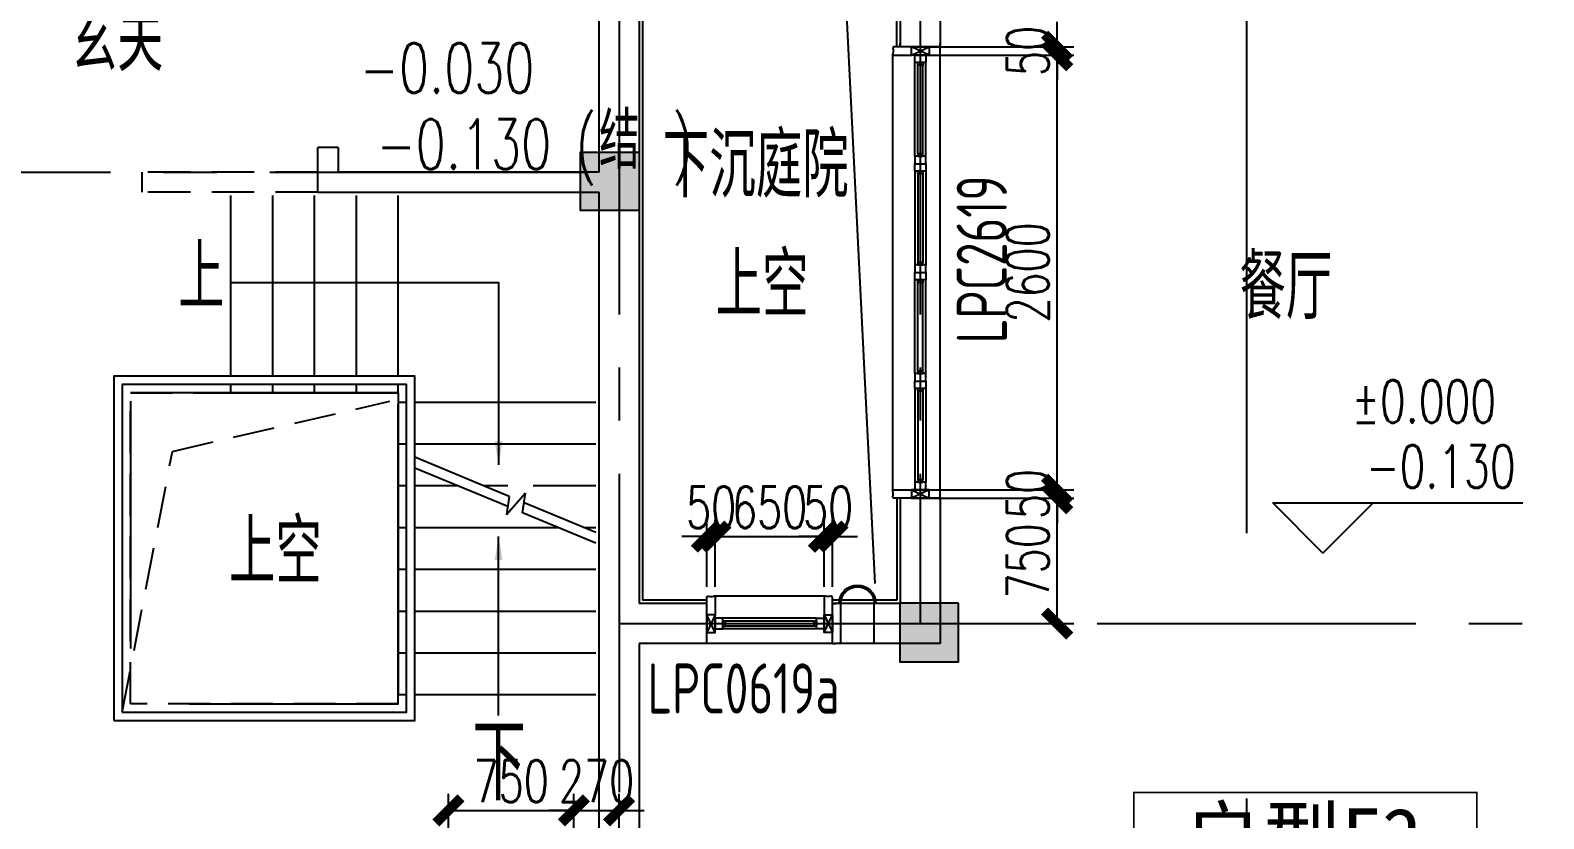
# Model space of a CAD drawing. Extents: x 296441 to 853063, y 459050 to 1117990.
# Drawn here: x 616579 to 625625, y 732645 to 737361 of the extents above; entities that cross this region are included whole.
import ezdxf
from ezdxf.enums import TextEntityAlignment as Align

# ---------------------------------------------------------------- set-up
doc = ezdxf.new("R2010")
doc.units = 0
doc.header["$LTSCALE"] = 1000
for name, pattern in [('14-GRID$0$CENTER2', [28.575, 19.05, -3.175, 3.175, -3.175]), ('20-PLAN-FL01-P$0$HIDDEN2', [4.7625, 3.175, -1.5875]), ('dianti-BM01$0$HIDDEN', [0.375, 0.25, -0.125]), ('E1-BM01$0$HIDDEN', [0.375, 0.25, -0.125]), ('E1-FL01$0$HIDDEN2', [4.7625, 3.175, -1.5875])]:
    doc.linetypes.add(name, pattern=pattern)
for name, color, linetype in [('0-COL', 50, 'Continuous'), ('0-COL-H1', 170, 'Continuous'), ('14-GRID$0$G-GRID', 9, '14-GRID$0$CENTER2'), ('14-name$0$A-ANNO-IDEN', 2, 'Continuous'), ('20-PLAN-FL01-P$0$A-HDDN', 150, '20-PLAN-FL01-P$0$HIDDEN2'), ('dianti-BM01$0$A-HOLE', 211, 'Continuous'), ('dianti-BM01$0$A-STRS', 4, 'Continuous'), ('DIM_ELEV', 3, 'Continuous'), ('DZ-3-TEXT-FL01$0$A-ROOM-IDEN', 4, 'Continuous'), ('DZ-PLAN-MAIN-FL01$0$A-WIND-IDEN', 33, 'Continuous'), ('DZ-TEXT-FL01$0$A-ROOM-IDEN', 4, 'Continuous'), ('E-TEXT-BS01-MI-14$0$A-WIND-IDEN', 33, 'Continuous'), ('E1-BM01$0$A-OVLK', 140, 'Continuous'), ('E1-FL01$0$A-WALL-INTR', 51, 'E1-FL01$0$HIDDEN2'), ('E2-E3-FL01$0$E1-FL01$0$A-HOLE', 211, 'Continuous'), ('E2-E3-FL01$0$E1-FL01$0$A-HOLE-MECH', 222, 'Continuous'), ('E2-E3-FL01$0$E1-FL01$0$A-OVLK', 140, 'Continuous'), ('E2-E3-FL01$0$E1-FL01$0$A-SECT-WIND', 155, 'Continuous'), ('E2-E3-FL01$0$E1-FL01$0$A-SECT-WOOD', 17, 'Continuous'), ('E2-E3-FL01$0$E1-FL01$0$A-WALL', 1, 'Continuous'), ('E2-E3-FL01$0$E1-FL01$0$A-WALL-FNSH', 6, 'Continuous'), ('E2-E3-FL01$0$E1-FL01$0$G-XREF', 2, 'Continuous'), ('E2-E3-FL01$0$menchuangtao1$0$A-DETL-STONE', 42, 'Continuous'), ('E2-E3-FL01$0$menchuangtao1$0$A-WALL', 1, 'Continuous'), ('E2-E3-FL01$0$menchuangtao1$0$A_CUR_FRAME', 112, 'Continuous'), ('G-FL01$0$A-ANNO-ARRW', 2, 'Continuous'), ('G-FL01$0$A-ANNO-SYMB', 6, 'Continuous'), ('G-FL01$0$A-STRS', 4, 'Continuous'), ('G-TEXT-FL01-mi$0$A-ROOM-IDEN', 4, 'Continuous'), ('H-BM01$0$A-HRAL', 5, 'Continuous'), ('H-BM01$0$A-STRS', 4, 'Continuous'), ('PUB_DIM', 3, 'Continuous'), ('PUB_TEXT', 7, 'Continuous'), ('WALL', 242, 'Continuous'), ('ZT1_Dim---标注---PM、LM、DY、JD', 252, 'Continuous')]:
    doc.layers.add(name, color=color, linetype=linetype)
doc.styles.add('14-name$0$GOA_03_黑体_1.00', font='simhei.ttf')
doc.styles.add('14-name$0$GOA_04_COMPLEX_1.00', font='complex.shx')
doc.styles.add('_TCH_DIM', font='SIMPLEX', dxfattribs={"bigfont": 'GBCBIG'})
doc.styles.add('DZ-3-TEXT-FL01$0$GOA_01_thin_0.75', font='romans.shx', dxfattribs={"width": 0.75, "bigfont": 'hzdx.shx'})
doc.styles.add('G-TEXT-FL01-mi$0$GOA_01_thin_0.75', font='ROMANS.SHX', dxfattribs={"width": 0.75, "bigfont": 'HZDX.SHX'})
doc.styles.get("Standard").update_dxf_attribs({"font": 'gbenor.shx', "bigfont": 'gbcbig.shx'})
doc.styles.add('ZT-DIMSTYLE', font='ROMANS.shx', dxfattribs={"width": 0.7, "bigfont": 'CHINESE.shx'})
doc.dimstyles.new('ZT-DIM100', dxfattribs={"dimscale": 100, "dimtxt": 2.5, "dimasz": 1.5, "dimexe": 1, "dimexo": 1, "dimgap": 0.5, "dimtad": 1, "dimdec": 0, "dimdsep": 46, "dimtxsty": 'ZT-DIMSTYLE', "dimblk": 'ARCHTICK', "dimcen": 2.5, "dimclrd": 175, "dimclre": 175, "dimclrt": 7, "dimazin": 2, "dimtfac": 1, "dimtix": 1, "dimtmove": 2, "dimatfit": 3, "dimfxl": 0, "dimarcsym": 0})

# ---------------------------------------------------------------- blocks, each defined once
blk = doc.blocks.new('*U2129')
at = {"const_width": 10}
blk.add_lwpolyline([(-1025, 0), (1025, 0), (1025, -600), (-1025, -600)], close=True, dxfattribs=at)
at = {"style": '14-name$0$GOA_04_COMPLEX_1.00', "width": 0.8}
blk.add_attdef('房间编号', text='', height=300, dxfattribs=at).set_placement((-532.4, -480.6), align=Align.CENTER)
blk = doc.blocks.new('WERC')
at = {"layer": '14-name$0$A-ANNO-IDEN'}
ref = blk.add_blockref('*U2129', (767281.3, -443323.8), dxfattribs=dict(at, xscale=-1))
ref.add_attrib('房间编号', '户型E2', dxfattribs={"layer": '0', "height": 350, "style": '14-name$0$GOA_03_黑体_1.00'}).set_placement((767262.1, -443769.5), align=Align.CENTER)
blk = doc.blocks.new('tt14')
at = {"layer": 'DIM_ELEV'}
for p, q in [((824749.6, 250509.8), (824449.6, 250809.8)), ((824449.6, 250809.8), (825945.6, 250809.8)), ((824749.6, 250509.8), (825049.6, 250809.8))]:
    blk.add_line(p, q, dxfattribs=at)
at = {"layer": 'DZ-TEXT-FL01$0$A-ROOM-IDEN'}
for s, p in [('下沉庭院', (820804.3, 252636.5)), ('上空', (821119.8, 251921.2)), ('餐厅', (824250.5, 251908.2))]:
    blk.add_text(s, height=385.82, dxfattribs=at).set_placement(p)
at = {"layer": 'E-TEXT-BS01-MI-14$0$A-WIND-IDEN', "color": 2, "width": 0.8}
blk.add_text('LPC2619', height=300, rotation=90, dxfattribs=at).set_placement((822860.7, 251765.1))
blk.add_text('LPC0619a', height=300, dxfattribs=at).set_placement((820712.6, 249550))
at = {"layer": 'PUB_TEXT', "style": '_TCH_DIM', "width": 0.705882}
for s, p in [('%%P0.000', (824921.3, 251289.8)), ('-0.130', (825007.1, 250899.8))]:
    blk.add_text(s, height=255, dxfattribs=at).set_placement(p)
blk = doc.blocks.new('E2-E3-FL01$0$menchuangtao1')
at = {"layer": 'E2-E3-FL01$0$menchuangtao1$0$A-DETL-STONE'}
blk.add_lwpolyline([(-10, -52.5), (-10, -159.2, -0.471625), (-15, -162.1, -0.528396), (-19.5, -164.7, 0.241692), (-50.5, -164.7, -0.528396), (-55, -162.1, -0.471625), (-60, -159.2), (-60, -52.5)], format="xyb", close=True, dxfattribs=at)
at = {"layer": 'E2-E3-FL01$0$menchuangtao1$0$A-WALL'}
for p, q in [((-10, 120), (-10, -120)), ((-10, 120), (10, 120)), ((-10, -120), (10, -120))]:
    blk.add_line(p, q, dxfattribs=at)
at = {"layer": 'E2-E3-FL01$0$menchuangtao1$0$A_CUR_FRAME'}
for p, q in [((-60, -52.5), (-10, 52.5)), ((-60, 52.5), (-10, -52.5))]:
    blk.add_line(p, q, dxfattribs=at)
blk.add_lwpolyline([(-10, -52.5), (-10, 52.5), (-60, 52.5), (-60, -52.5)], close=True, dxfattribs=at)
blk = doc.blocks.new('*U426')
at = {"layer": 'E2-E3-FL01$0$E1-FL01$0$A-SECT-WIND'}
for p, q in [((45, 32.5), (605, 32.5)), ((60, 15), (590, 15)), ((45, -32.5), (605, -32.5)), ((60, -15), (590, -15))]:
    blk.add_line(p, q, dxfattribs=at)
at = {"layer": 'E2-E3-FL01$0$E1-FL01$0$A-SECT-WOOD'}
for points in [[(0, 32.5), (45, 32.5), (45, -32.5), (0, -32.5)], [(60, 15), (60, -15), (45, -15), (45, 15)], [(590, 15), (590, -15), (605, -15), (605, 15)], [(650, 32.5), (605, 32.5), (605, -32.5), (650, -32.5)]]:
    blk.add_lwpolyline(points, close=True, dxfattribs=at)
blk = doc.blocks.new('E2-E3-FL01$0$E1-FL01$0$XINFENG-1F2F')
for p, q in [((0, 0), (0, 240)), ((200, 0), (200, 240))]:
    blk.add_line(p, q)
for radius in [110, 100]:
    blk.add_arc((100, 240), radius, 0, 180)
blk = doc.blocks.new('9.6N一层')
at = {"layer": 'E2-E3-FL01$0$E1-FL01$0$A-HOLE'}
blk.add_lwpolyline([(696911.5, 212763.4), (696631.5, 218403.4), (695791.5, 218683.4)], dxfattribs=at)
at = {"layer": 'E2-E3-FL01$0$E1-FL01$0$A-OVLK'}
for p, q in [((697301.5, 213263.4), (697301.5, 215983.4)), ((697016.5, 215931.5), (697016.5, 213315.6)), ((695948.4, 212688.4), (696614.6, 212688.4)), ((696656.5, 212403.4), (695896.5, 212403.4))]:
    blk.add_line(p, q, dxfattribs=at)
at = {"layer": 'E2-E3-FL01$0$E1-FL01$0$A-WALL'}
for p, q in [((697061.5, 218703.4), (697061.5, 215983.4)), ((695501.5, 218433.4), (695501.5, 212643.4)), ((697301.5, 216603.4), (697301.5, 215983.4)), ((697061.5, 213263.4), (697061.5, 212643.4)), ((697301.5, 213263.4), (697301.5, 212403.4)), ((695896.5, 212643.4), (695501.5, 212643.4)), ((697061.5, 212643.4), (696666.5, 212643.4)), ((695501.5, 212403.4), (695501.5, 208143.4)), ((695896.5, 212403.4), (695501.5, 212403.4)), ((697301.5, 212403.4), (696666.5, 212403.4))]:
    blk.add_line(p, q, dxfattribs=at)
at = {"layer": 'E2-E3-FL01$0$E1-FL01$0$A-WALL-FNSH'}
for p, q in [((697041.5, 213273.4), (697041.5, 212663.4)), ((695906.5, 212663.4), (695521.5, 212663.4)), ((697041.5, 212663.4), (696656.5, 212663.4))]:
    blk.add_line(p, q, dxfattribs=at)
blk.add_lwpolyline([(697041.5, 215973.4), (697041.5, 218683.4), (695791.5, 218683.4), (695791.5, 218413.4), (695521.5, 218413.4), (695521.5, 212663.4)], dxfattribs=at)
at = {"extrusion": (0, 0, -1), "zscale": -1, "rotation": 90}
for p in [(-697181.5, 215273.4), (-697181.5, 213973.4)]:
    blk.add_blockref('*U426', p, dxfattribs=at)
for p, rotation in [((697181.5, 215273.4), 270), ((697181.5, 213973.4), 270), ((696606.5, 212523.4), 180)]:
    blk.add_blockref('*U426', p, dxfattribs=dict(rotation=rotation))
at = {"layer": 'E2-E3-FL01$0$E1-FL01$0$A-HOLE-MECH', "extrusion": (0, 0, -1), "zscale": -1}
blk.add_blockref('E2-E3-FL01$0$E1-FL01$0$XINFENG-1F2F', (-696906.5, 212403.4), dxfattribs=at)
at = {"layer": 'E2-E3-FL01$0$E1-FL01$0$G-XREF', "extrusion": (0, 0, -1), "zscale": -1}
for p, rotation in [((-697181.5, 215983.4), 90), ((-696666.5, 212523.4), 180)]:
    blk.add_blockref('E2-E3-FL01$0$menchuangtao1', p, dxfattribs=dict(at, rotation=rotation))
at = {"layer": 'E2-E3-FL01$0$E1-FL01$0$G-XREF'}
for p, rotation in [((697181.5, 213263.4), 270), ((695896.5, 212523.4), 180)]:
    blk.add_blockref('E2-E3-FL01$0$menchuangtao1', p, dxfattribs=dict(at, rotation=rotation))
blk = doc.blocks.new('_ArchTick')
at = {"color": 0, "linetype": 'ByBlock', "const_width": 0.4}
blk.add_lwpolyline([(-0.5, -0.5), (0.5, 0.5)], dxfattribs=at)
blk = doc.blocks.new('*D864')
at = {"layer": 'Defpoints', "color": 0, "ltscale": 1000, "transparency": 16777216}
for p in [(621373.5, 734332.6), (621323.5, 733932.6), (621373.5, 733932.6)]:
    blk.add_point(p, dxfattribs=at)
at = {"layer": 'ZT1_Dim---标注---PM、LM、DY、JD', "color": 175, "linetype": 'ByBlock', "lineweight": -2, "ltscale": 1000, "transparency": 16777216}
for p, q in [((621323.5, 734032.6), (621323.5, 734432.6)), ((621373.5, 734032.6), (621373.5, 734432.6)), ((621323.5, 734332.6), (621173.5, 734332.6)), ((621323.5, 734332.6), (621373.5, 734332.6)), ((621373.5, 734332.6), (621523.5, 734332.6))]:
    blk.add_line(p, q, dxfattribs=at)
at = {"layer": 'ZT1_Dim---标注---PM、LM、DY、JD', "color": 175, "lineweight": -2, "ltscale": 1000, "transparency": 16777216, "xscale": 150, "yscale": 150, "zscale": 150}
blk.add_blockref('_ArchTick', (621323.5, 734332.6), dxfattribs=at)
at = {"layer": 'ZT1_Dim---标注---PM、LM、DY、JD', "color": 175, "lineweight": -2, "ltscale": 1000, "transparency": 16777216, "xscale": 150, "yscale": 150, "zscale": 150, "rotation": 180}
blk.add_blockref('_ArchTick', (621373.5, 734332.6), dxfattribs=at)
at = {"layer": 'ZT1_Dim---标注---PM、LM、DY、JD', "color": 7, "ltscale": 1000, "transparency": 16777216, "insert": (621348.5, 734507.6), "char_height": 250, "attachment_point": 5, "style": 'ZT-DIMSTYLE'}
blk.add_mtext('50', dxfattribs=at)
blk = doc.blocks.new('*D865')
at = {"layer": 'Defpoints', "color": 0, "ltscale": 1000, "transparency": 16777216}
for p in [(621323.5, 734332.6), (620673.5, 733932.6), (621323.5, 733932.6)]:
    blk.add_point(p, dxfattribs=at)
at = {"layer": 'ZT1_Dim---标注---PM、LM、DY、JD', "color": 175, "linetype": 'ByBlock', "lineweight": -2, "ltscale": 1000, "transparency": 16777216}
for p, q in [((620673.5, 734032.6), (620673.5, 734432.6)), ((621323.5, 734032.6), (621323.5, 734432.6)), ((620673.5, 734332.6), (621323.5, 734332.6))]:
    blk.add_line(p, q, dxfattribs=at)
at = {"layer": 'ZT1_Dim---标注---PM、LM、DY、JD', "color": 175, "lineweight": -2, "ltscale": 1000, "transparency": 16777216, "xscale": 150, "yscale": 150, "zscale": 150, "rotation": 180}
blk.add_blockref('_ArchTick', (620673.5, 734332.6), dxfattribs=at)
at = {"layer": 'ZT1_Dim---标注---PM、LM、DY、JD', "color": 175, "lineweight": -2, "ltscale": 1000, "transparency": 16777216, "xscale": 150, "yscale": 150, "zscale": 150}
blk.add_blockref('_ArchTick', (621323.5, 734332.6), dxfattribs=at)
at = {"layer": 'ZT1_Dim---标注---PM、LM、DY、JD', "color": 7, "ltscale": 1000, "transparency": 16777216, "insert": (620998.5, 734507.6), "char_height": 250, "attachment_point": 5, "style": 'ZT-DIMSTYLE'}
blk.add_mtext('650', dxfattribs=at)
blk = doc.blocks.new('*D866')
at = {"layer": 'Defpoints', "color": 0, "ltscale": 1000, "transparency": 16777216}
for p in [(620673.5, 734332.6), (620623.5, 733932.6), (620673.5, 733932.6)]:
    blk.add_point(p, dxfattribs=at)
at = {"layer": 'ZT1_Dim---标注---PM、LM、DY、JD', "color": 175, "linetype": 'ByBlock', "lineweight": -2, "ltscale": 1000, "transparency": 16777216}
for p, q in [((620623.5, 734032.6), (620623.5, 734432.6)), ((620673.5, 734032.6), (620673.5, 734432.6)), ((620623.5, 734332.6), (620473.5, 734332.6)), ((620623.5, 734332.6), (620673.5, 734332.6)), ((620673.5, 734332.6), (620823.5, 734332.6))]:
    blk.add_line(p, q, dxfattribs=at)
at = {"layer": 'ZT1_Dim---标注---PM、LM、DY、JD', "color": 175, "lineweight": -2, "ltscale": 1000, "transparency": 16777216, "xscale": 150, "yscale": 150, "zscale": 150}
blk.add_blockref('_ArchTick', (620623.5, 734332.6), dxfattribs=at)
at = {"layer": 'ZT1_Dim---标注---PM、LM、DY、JD', "color": 175, "lineweight": -2, "ltscale": 1000, "transparency": 16777216, "xscale": 150, "yscale": 150, "zscale": 150, "rotation": 180}
blk.add_blockref('_ArchTick', (620673.5, 734332.6), dxfattribs=at)
at = {"layer": 'ZT1_Dim---标注---PM、LM、DY、JD', "color": 7, "ltscale": 1000, "transparency": 16777216, "insert": (620648.5, 734507.6), "char_height": 250, "attachment_point": 5, "style": 'ZT-DIMSTYLE'}
blk.add_mtext('50', dxfattribs=at)
blk = doc.blocks.new('*D867')
at = {"layer": 'Defpoints', "color": 0, "ltscale": 1000, "transparency": 16777216}
for p in [(621778.5, 737262.6), (621778.5, 737212.6), (622716.8, 737262.6)]:
    blk.add_point(p, dxfattribs=at)
at = {"layer": 'ZT1_Dim---标注---PM、LM、DY、JD', "color": 175, "linetype": 'ByBlock', "lineweight": -2, "ltscale": 1000, "transparency": 16777216}
for p, q in [((622716.8, 737262.6), (622716.8, 737412.6)), ((621878.5, 737262.6), (622816.8, 737262.6)), ((621878.5, 737212.6), (622816.8, 737212.6)), ((622716.8, 737212.6), (622716.8, 737262.6)), ((622716.8, 737212.6), (622716.8, 737062.6))]:
    blk.add_line(p, q, dxfattribs=at)
at = {"layer": 'ZT1_Dim---标注---PM、LM、DY、JD', "color": 175, "lineweight": -2, "ltscale": 1000, "transparency": 16777216, "xscale": 150, "yscale": 150, "zscale": 150}
for p, rotation in [((622716.8, 737262.6), 270), ((622716.8, 737212.6), 90)]:
    blk.add_blockref('_ArchTick', p, dxfattribs=dict(at, rotation=rotation))
at = {"layer": 'ZT1_Dim---标注---PM、LM、DY、JD', "color": 7, "ltscale": 1000, "transparency": 16777216, "insert": (622541.8, 737237.6), "char_height": 250, "attachment_point": 5, "rotation": 90, "style": 'ZT-DIMSTYLE'}
blk.add_mtext('50', dxfattribs=at)
blk = doc.blocks.new('*D868')
at = {"layer": 'Defpoints', "color": 0, "ltscale": 1000, "transparency": 16777216}
for p in [(621778.5, 737212.6), (622716.8, 737212.6), (621778.5, 734612.6)]:
    blk.add_point(p, dxfattribs=at)
at = {"layer": 'ZT1_Dim---标注---PM、LM、DY、JD', "color": 175, "linetype": 'ByBlock', "lineweight": -2, "ltscale": 1000, "transparency": 16777216}
for p, q in [((621878.5, 737212.6), (622816.8, 737212.6)), ((622716.8, 734612.6), (622716.8, 737212.6)), ((621878.5, 734612.6), (622816.8, 734612.6))]:
    blk.add_line(p, q, dxfattribs=at)
at = {"layer": 'ZT1_Dim---标注---PM、LM、DY、JD', "color": 175, "lineweight": -2, "ltscale": 1000, "transparency": 16777216, "xscale": 150, "yscale": 150, "zscale": 150}
for p, rotation in [((622716.8, 737212.6), 90), ((622716.8, 734612.6), 270)]:
    blk.add_blockref('_ArchTick', p, dxfattribs=dict(at, rotation=rotation))
at = {"layer": 'ZT1_Dim---标注---PM、LM、DY、JD', "color": 7, "ltscale": 1000, "transparency": 16777216, "insert": (622541.8, 735912.6), "char_height": 250, "attachment_point": 5, "rotation": 90, "style": 'ZT-DIMSTYLE'}
blk.add_mtext('2600', dxfattribs=at)
blk = doc.blocks.new('*D869')
at = {"layer": 'Defpoints', "color": 0, "ltscale": 1000, "transparency": 16777216}
for p in [(621778.5, 734612.6), (622716.8, 734612.6), (621778.5, 734562.6)]:
    blk.add_point(p, dxfattribs=at)
at = {"layer": 'ZT1_Dim---标注---PM、LM、DY、JD', "color": 175, "linetype": 'ByBlock', "lineweight": -2, "ltscale": 1000, "transparency": 16777216}
for p, q in [((622716.8, 734612.6), (622716.8, 734762.6)), ((621878.5, 734612.6), (622816.8, 734612.6)), ((622716.8, 734562.6), (622716.8, 734612.6)), ((621878.5, 734562.6), (622816.8, 734562.6)), ((622716.8, 734562.6), (622716.8, 734412.6))]:
    blk.add_line(p, q, dxfattribs=at)
at = {"layer": 'ZT1_Dim---标注---PM、LM、DY、JD', "color": 175, "lineweight": -2, "ltscale": 1000, "transparency": 16777216, "xscale": 150, "yscale": 150, "zscale": 150}
for p, rotation in [((622716.8, 734612.6), 270), ((622716.8, 734562.6), 90)]:
    blk.add_blockref('_ArchTick', p, dxfattribs=dict(at, rotation=rotation))
at = {"layer": 'ZT1_Dim---标注---PM、LM、DY、JD', "color": 7, "ltscale": 1000, "transparency": 16777216, "insert": (622541.8, 734587.6), "char_height": 250, "attachment_point": 5, "rotation": 90, "style": 'ZT-DIMSTYLE'}
blk.add_mtext('50', dxfattribs=at)
blk = doc.blocks.new('*D870')
at = {"layer": 'Defpoints', "color": 0, "ltscale": 1000, "transparency": 16777216}
for p in [(621778.5, 734562.6), (622716.8, 734562.6), (621778.5, 733812.6)]:
    blk.add_point(p, dxfattribs=at)
at = {"layer": 'ZT1_Dim---标注---PM、LM、DY、JD', "color": 175, "linetype": 'ByBlock', "lineweight": -2, "ltscale": 1000, "transparency": 16777216}
for p, q in [((621878.5, 734562.6), (622816.8, 734562.6)), ((622716.8, 733812.6), (622716.8, 734562.6)), ((621878.5, 733812.6), (622816.8, 733812.6))]:
    blk.add_line(p, q, dxfattribs=at)
at = {"layer": 'ZT1_Dim---标注---PM、LM、DY、JD', "color": 175, "lineweight": -2, "ltscale": 1000, "transparency": 16777216, "xscale": 150, "yscale": 150, "zscale": 150}
for p, rotation in [((622716.8, 734562.6), 90), ((622716.8, 733812.6), 270)]:
    blk.add_blockref('_ArchTick', p, dxfattribs=dict(at, rotation=rotation))
at = {"layer": 'ZT1_Dim---标注---PM、LM、DY、JD', "color": 7, "ltscale": 1000, "transparency": 16777216, "insert": (622541.8, 734187.6), "char_height": 250, "attachment_point": 5, "rotation": 90, "style": 'ZT-DIMSTYLE'}
blk.add_mtext('750', dxfattribs=at)
blk = doc.blocks.new('*D1794')
at = {"layer": 'Defpoints', "color": 0, "ltscale": 1000, "transparency": 16777216}
for p in [(620098.5, 732695.1), (619828.5, 732092.3, -15.4), (620098.5, 732092.3)]:
    blk.add_point(p, dxfattribs=at)
at = {"layer": 'ZT1_Dim---标注---PM、LM、DY、JD', "color": 175, "linetype": 'ByBlock', "lineweight": -2, "ltscale": 1000, "transparency": 16777216}
for p, q in [((619828.5, 732192.3), (619828.5, 732795.1)), ((620098.5, 732192.3), (620098.5, 732795.1)), ((619828.5, 732695.1), (619678.5, 732695.1)), ((619828.5, 732695.1), (620098.5, 732695.1)), ((620098.5, 732695.1), (620248.5, 732695.1))]:
    blk.add_line(p, q, dxfattribs=at)
at = {"layer": 'ZT1_Dim---标注---PM、LM、DY、JD', "color": 175, "lineweight": -2, "ltscale": 1000, "transparency": 16777216, "xscale": 150, "yscale": 150, "zscale": 150}
blk.add_blockref('_ArchTick', (619828.5, 732695.1), dxfattribs=at)
at = {"layer": 'ZT1_Dim---标注---PM、LM、DY、JD', "color": 175, "lineweight": -2, "ltscale": 1000, "transparency": 16777216, "xscale": 150, "yscale": 150, "zscale": 150, "rotation": 180}
blk.add_blockref('_ArchTick', (620098.5, 732695.1), dxfattribs=at)
at = {"layer": 'ZT1_Dim---标注---PM、LM、DY、JD', "color": 7, "ltscale": 1000, "transparency": 16777216, "insert": (619963.5, 732870.1), "char_height": 250, "attachment_point": 5, "style": 'ZT-DIMSTYLE'}
blk.add_mtext('270', dxfattribs=at)
blk = doc.blocks.new('*D1795')
at = {"layer": 'Defpoints', "color": 0, "ltscale": 1000, "transparency": 16777216}
for p in [(619828.5, 732695.1), (619078.5, 732092.3, -15.4), (619828.5, 732092.3, -15.4)]:
    blk.add_point(p, dxfattribs=at)
at = {"layer": 'ZT1_Dim---标注---PM、LM、DY、JD', "color": 175, "linetype": 'ByBlock', "lineweight": -2, "ltscale": 1000, "transparency": 16777216}
for p, q in [((619078.5, 732192.3), (619078.5, 732795.1)), ((619828.5, 732192.3), (619828.5, 732795.1)), ((619078.5, 732695.1), (619828.5, 732695.1))]:
    blk.add_line(p, q, dxfattribs=at)
at = {"layer": 'ZT1_Dim---标注---PM、LM、DY、JD', "color": 175, "lineweight": -2, "ltscale": 1000, "transparency": 16777216, "xscale": 150, "yscale": 150, "zscale": 150, "rotation": 180}
blk.add_blockref('_ArchTick', (619078.5, 732695.1), dxfattribs=at)
at = {"layer": 'ZT1_Dim---标注---PM、LM、DY、JD', "color": 175, "lineweight": -2, "ltscale": 1000, "transparency": 16777216, "xscale": 150, "yscale": 150, "zscale": 150}
blk.add_blockref('_ArchTick', (619828.5, 732695.1), dxfattribs=at)
at = {"layer": 'ZT1_Dim---标注---PM、LM、DY、JD', "color": 7, "ltscale": 1000, "transparency": 16777216, "insert": (619453.5, 732870.1), "char_height": 250, "attachment_point": 5, "style": 'ZT-DIMSTYLE'}
blk.add_mtext('750', dxfattribs=at)
blk = doc.blocks.new('A$C38AD7E8D')
at = {"layer": '0-COL', "color": 6}
for points in [[(11521.4, -3831.4), (11171.4, -3831.4), (11171.4, -3481.4), (11521.4, -3481.4)], [(13430, -6180), (13080, -6180), (13080, -6530), (13430, -6530)]]:
    blk.add_lwpolyline(points, close=True, dxfattribs=at)
at = {"layer": '0-COL-H1', "color": 254}
for points in [[(11171.4, -3481.4), (11171.4, -3831.4), (11521.4, -3481.4), (11521.4, -3831.4)], [(13080, -6530), (13080, -6180), (13430, -6530), (13430, -6180)]]:
    blk.add_solid(points, dxfattribs=at)

msp = doc.modelspace()

# ---------------------------------------------------------------- linework, layer by layer
at = {"layer": '14-GRID$0$G-GRID', "color": 8, "ltscale": 0.1}
for p, q in [((620098.5, 748996.4), (620098.5, 716237.9)), ((621898.5, 748996.4), (621898.5, 733812.6)), ((595151, 736512.6), (620098.5, 736512.6)), ((620098.5, 733812.6), (674432.5, 733812.6))]:
    msp.add_line(p, q, dxfattribs=at)
at = {"layer": '20-PLAN-FL01-P$0$A-HDDN'}
msp.add_line((623848.5, 747053.2), (623848.5, 711637.1), dxfattribs=at)
at = {"layer": 'dianti-BM01$0$A-HOLE', "linetype": 'dianti-BM01$0$HIDDEN', "elevation": -15.4}
msp.add_lwpolyline([(617128.5, 733282.6), (617428.5, 734842.6), (618728.5, 735142.6)], dxfattribs=at)
msp.add_lwpolyline([(617178.5, 735192.6), (618778.5, 735192.6), (618778.5, 733332.6), (617178.5, 733332.6)], close=True, dxfattribs=at)
at = {"layer": 'dianti-BM01$0$A-STRS', "ltscale": 0.1, "elevation": -15.4}
msp.add_lwpolyline([(617778.5, 733332.6), (618778.5, 733332.6), (618778.5, 735122.6)], dxfattribs=at)
at = {"layer": 'E1-BM01$0$A-OVLK', "linetype": 'E1-BM01$0$HIDDEN', "ltscale": 10}
for p, q in [((618778.5, 735192.6, -15.4), (617178.5, 735192.6, -15.4)), ((617178.5, 735142.6, -15.4), (617178.5, 733662.6, -15.4))]:
    msp.add_line(p, q, dxfattribs=at)
at = {"layer": 'E1-FL01$0$A-WALL-INTR', "ltscale": 0.08, "extrusion": (8.34702e-21, 4.5439e-05, 1)}
for p, q in [((618298.5, 736512.6, -15.4), (617248.5, 736512.6, -15.4)), ((617248.5, 736392.6, -15.4), (617248.5, 736512.6, -15.4)), ((618298.5, 736392.6, -15.4), (617248.5, 736392.6, -15.4))]:
    msp.add_line(p, q, dxfattribs=at)
at = {"layer": 'G-FL01$0$A-ANNO-ARRW', "extrusion": (2.78234e-21, 2.27195e-05, 1), "elevation": 16.2}
for points in [[(617778.5, 735852.6), (619378.5, 735852.6), (619378.5, 734762.6)], [(619378.5, 733262.6), (619378.5, 734332.6)]]:
    msp.add_lwpolyline(points, dxfattribs=at)
at = {"layer": 'G-FL01$0$A-ANNO-ARRW', "extrusion": (2.78234e-21, 2.27195e-05, 1)}
for points in [[(619355.1, 734902.6, 16.2), (619378.5, 734762.6, 16.2), (619401.8, 734902.6, 16.2)], [(619355.1, 734192.6, 16.2), (619378.4, 734332.6, 16.2), (619401.8, 734192.6, 16.2)]]:
    msp.add_solid(points, dxfattribs=at)
at = {"layer": 'G-FL01$0$A-ANNO-SYMB', "extrusion": (2.78234e-21, 2.27195e-05, 1)}
for p, q in [((619441.3, 734571.9, -15.4), (618878.5, 734807.2, -15.4)), ((619432.5, 734512.3, -15.4), (618878.5, 734742.6, -15.4)), ((619539.1, 734591.8, -15.4), (619426.2, 734463.4, -15.4)), ((619521.8, 734475.1, -15.4), (619539.1, 734591.8, -15.4)), ((619441.3, 734571.9, -15.4), (619426.2, 734463.4, -15.4)), ((619958.5, 734358.1, -15.4), (619530.7, 734534.7, -15.4)), ((619958.5, 734293.7, -15.4), (619521.8, 734475.1, -15.4))]:
    msp.add_line(p, q, dxfattribs=at)
at = {"layer": 'G-FL01$0$A-STRS', "ltscale": 0.1, "extrusion": (2.78234e-21, 2.27195e-05, 1)}
for p, q in [((617778.5, 735292.6, -15.4), (617778.5, 736372.6, -15.4)), ((618028.5, 735292.6, -15.4), (618028.5, 736372.6, -15.4)), ((618278.5, 735292.6, -15.4), (618278.5, 736372.6, -15.4)), ((618528.5, 735292.6, -15.4), (618528.5, 736372.6, -15.4)), ((618778.5, 735292.6, -15.4), (618778.5, 736372.6, -15.4)), ((617778.5, 735192.6, -15.4), (617778.5, 735242.6, -15.4)), ((618028.5, 735192.6, -15.4), (618028.5, 735242.6, -15.4)), ((618278.5, 735192.6, -15.4), (618278.5, 735242.6, -15.4)), ((618528.5, 735192.6, -15.4), (618528.5, 735242.6, -15.4)), ((618778.5, 735192.6, -15.4), (618778.5, 735242.6, -15.4)), ((618778.5, 735137.6, -15.4), (618828.5, 735137.6, -15.4)), ((618878.5, 735137.6, -15.4), (619958.5, 735137.6, -15.4)), ((618778.5, 734887.6, -15.4), (618828.5, 734887.6, -15.4)), ((618878.5, 734887.6, -15.4), (619958.5, 734887.6, -15.4)), ((618778.5, 734637.6, -15.4), (618828.5, 734637.6, -15.4)), ((618878.5, 734637.6, -15.4), (619130.9, 734637.6, -15.4)), ((619284, 734637.6, -15.4), (619433, 734637.6, -15.4)), ((619584.1, 734637.6, -15.4), (619958.5, 734637.6, -15.4)), ((618778.5, 734387.6, -15.4), (618828.5, 734387.6, -15.4)), ((618878.5, 734387.6, -15.4), (619732.4, 734387.6, -15.4)), ((619886.9, 734387.6, -15.4), (619958.5, 734387.6, -15.4)), ((618778.5, 734137.6, -15.4), (618828.5, 734137.6, -15.4)), ((618878.5, 734137.6, -15.4), (619958.5, 734137.6, -15.4)), ((618778.5, 733887.6, -15.4), (618828.5, 733887.6, -15.4)), ((618878.5, 733887.6, -15.4), (619958.5, 733887.6, -15.4)), ((618778.5, 733637.6, -15.4), (618828.5, 733637.6, -15.4)), ((618878.5, 733637.6, -15.4), (619958.5, 733637.6, -15.4)), ((618778.5, 733387.6, -15.4), (618828.5, 733387.6, -15.4)), ((618878.5, 733387.6, -15.4), (619958.5, 733387.6, -15.4))]:
    msp.add_line(p, q, dxfattribs=at)
at = {"layer": 'G-FL01$0$A-STRS', "ltscale": 0.1}
for p, q in [((617778.5, 735192.6, -15.4), (618778.5, 735192.6, -15.4)), ((618778.5, 735192.6, -15.4), (618778.5, 733387.6, -15.4))]:
    msp.add_line(p, q, dxfattribs=at)
at = {"layer": 'H-BM01$0$A-HRAL', "elevation": -15.4}
for points in [[(617078.5, 733232.6), (618878.5, 733232.6), (618878.5, 735292.6), (617078.5, 735292.6)], [(617128.5, 733282.6), (618828.5, 733282.6), (618828.5, 735242.6), (617128.5, 735242.6)]]:
    msp.add_lwpolyline(points, close=True, dxfattribs=at)
at = {"layer": 'H-BM01$0$A-STRS', "ltscale": 0.1}
msp.add_line((617528.5, 733332.6, -15.4), (618778.5, 733332.6, -15.4), dxfattribs=at)
at = {"layer": 'WALL', "extrusion": (8.34702e-21, 4.5439e-05, 1)}
for p, q in [((619978.5, 736512.6, -15.4), (619978.5, 737812.6, -15.4)), ((618298.5, 736392.6, -15.4), (618298.5, 736660.5, -15.4)), ((618418.5, 736660.5, -15.4), (618298.5, 736660.5, -15.4)), ((618418.5, 736660.5, -15.4), (618418.5, 736512.6, -15.4)), ((619978.5, 736512.6, -15.4), (618418.5, 736512.6, -15.4)), ((619978.5, 732132.6, -15.4), (619978.5, 736392.6, -15.4))]:
    msp.add_line(p, q, dxfattribs=at)
at = {"layer": 'WALL'}
msp.add_line((618298.5, 736392.6, -15.4), (619978.5, 736392.6, -15.4), dxfattribs=at)

# ---------------------------------------------------------------- block references
for name, p in [('9.6N一层', (-75283, 521289.2)), ('A$C38AD7E8D', (608697, 740114.1, -13.6))]:
    msp.add_blockref(name, p)
at = {"layer": 'DZ-PLAN-MAIN-FL01$0$A-WIND-IDEN'}
msp.add_blockref('tt14', (-200444.3, 483724.4), dxfattribs=at)
at = {"layer": 'PUB_DIM'}
msp.add_blockref('WERC', (-143081.1, 1176126.9), dxfattribs=at)

# ---------------------------------------------------------------- texts
at = {"layer": 'DZ-3-TEXT-FL01$0$A-ROOM-IDEN', "style": 'DZ-3-TEXT-FL01$0$GOA_01_thin_0.75', "width": 0.75}
msp.add_text('上', height=385.8, dxfattribs=at).set_placement((617463.2, 735693.3))
at = {"layer": 'DZ-TEXT-FL01$0$A-ROOM-IDEN'}
for s, p in [('玄关', (616819.7, 737116.1)), ('上空', (617766.1, 734049.6))]:
    msp.add_text(s, height=385.82, dxfattribs=at).set_placement(p)
at = {"layer": 'G-TEXT-FL01-mi$0$A-ROOM-IDEN', "style": 'G-TEXT-FL01-mi$0$GOA_01_thin_0.75', "width": 0.75}
msp.add_text('下', height=451.3, dxfattribs=at).set_placement((619220.5, 732755.5))
at = {"layer": 'PUB_TEXT', "style": '_TCH_DIM', "width": 0.705882}
for s, p in [('-0.030', (618548.8, 736986.1)), ('(', (619838.8, 736531.1)), (')', (620414.5, 736531.1)), ('-0.130', (618648.8, 736531.1))]:
    msp.add_text(s, height=297.5, dxfattribs=at).set_placement(p)
at = {"layer": 'PUB_TEXT', "style": '_TCH_DIM'}
msp.add_text('结', height=337.6, dxfattribs=at).set_placement((619978.8, 736531.1))

# ---------------------------------------------------------------- dimensions: what is measured, and where the dimension line sits
at = {"layer": 'ZT1_Dim---标注---PM、LM、DY、JD', "ltscale": 1000}
for base, p1, p2, picture, middle in [((622716.8, 737262.6), (621778.5, 737212.6), (621778.5, 737262.6), '*D867', (622541.8, 737237.6)), ((622716.8, 737212.6), (621778.5, 734612.6), (621778.5, 737212.6), '*D868', (622541.8, 735912.6)), ((622716.8, 734612.6), (621778.5, 734562.6), (621778.5, 734612.6), '*D869', (622541.8, 734587.6)), ((622716.8, 734562.6), (621778.5, 733812.6), (621778.5, 734562.6), '*D870', (622541.8, 734187.6))]:
    dim = msp.add_linear_dim(base=base, p1=p1, p2=p2, angle=90, dimstyle='ZT-DIM100', dxfattribs=at)
    dim.commit()
    dim.dimension.update_dxf_attribs({"geometry": picture, "text_midpoint": middle})
for base, p1, p2, picture, middle in [((620673.5, 734332.6), (620623.5, 733932.6), (620673.5, 733932.6), '*D866', (620648.5, 734507.6)), ((621323.5, 734332.6), (620673.5, 733932.6), (621323.5, 733932.6), '*D865', (620998.5, 734507.6)), ((621373.5, 734332.6), (621323.5, 733932.6), (621373.5, 733932.6), '*D864', (621348.5, 734507.6)), ((619828.5, 732695.1), (619078.5, 732092.3, -15.4), (619828.5, 732092.3, -15.4), '*D1795', (619453.5, 732870.1)), ((620098.5, 732695.1), (619828.5, 732092.3, -15.4), (620098.5, 732092.3), '*D1794', (619963.5, 732870.1))]:
    dim = msp.add_linear_dim(base=base, p1=p1, p2=p2, dimstyle='ZT-DIM100', dxfattribs=at)
    dim.commit()
    dim.dimension.update_dxf_attribs({"geometry": picture, "text_midpoint": middle})

doc.saveas('drawing.dxf')
